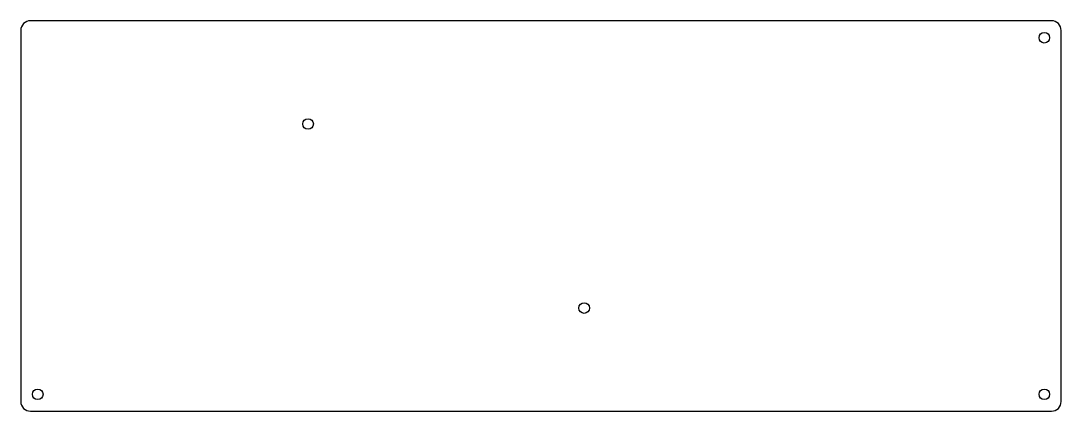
# Model space of a CAD drawing. Header units: millimetres. Extents: x 141 to 356, y -202 to -122.
import ezdxf

# ---------------------------------------------------------------- set-up
doc = ezdxf.new("R2010")
doc.units = ezdxf.units.MM
doc.layers.get('0').update_dxf_attribs({"linetype": 'CONTINUOUS'})

msp = doc.modelspace()

# ---------------------------------------------------------------- linework, layer by layer
msp.add_lwpolyline([(142.57, -202.33), (353.92, -202.33, 0.414214), (355.92, -200.33), (355.92, -123.52, 0.414214), (353.92, -121.52), (142.57, -121.52, 0.414214), (140.57, -123.52), (140.57, -200.33, 0.414214)], format="xyb", close=True)
for centre in [(352.43, -125.02), (200.03, -142.88), (257.18, -180.98), (144.07, -198.84), (352.43, -198.84)]:
    msp.add_circle(centre, 1.1)

doc.saveas('drawing.dxf')
